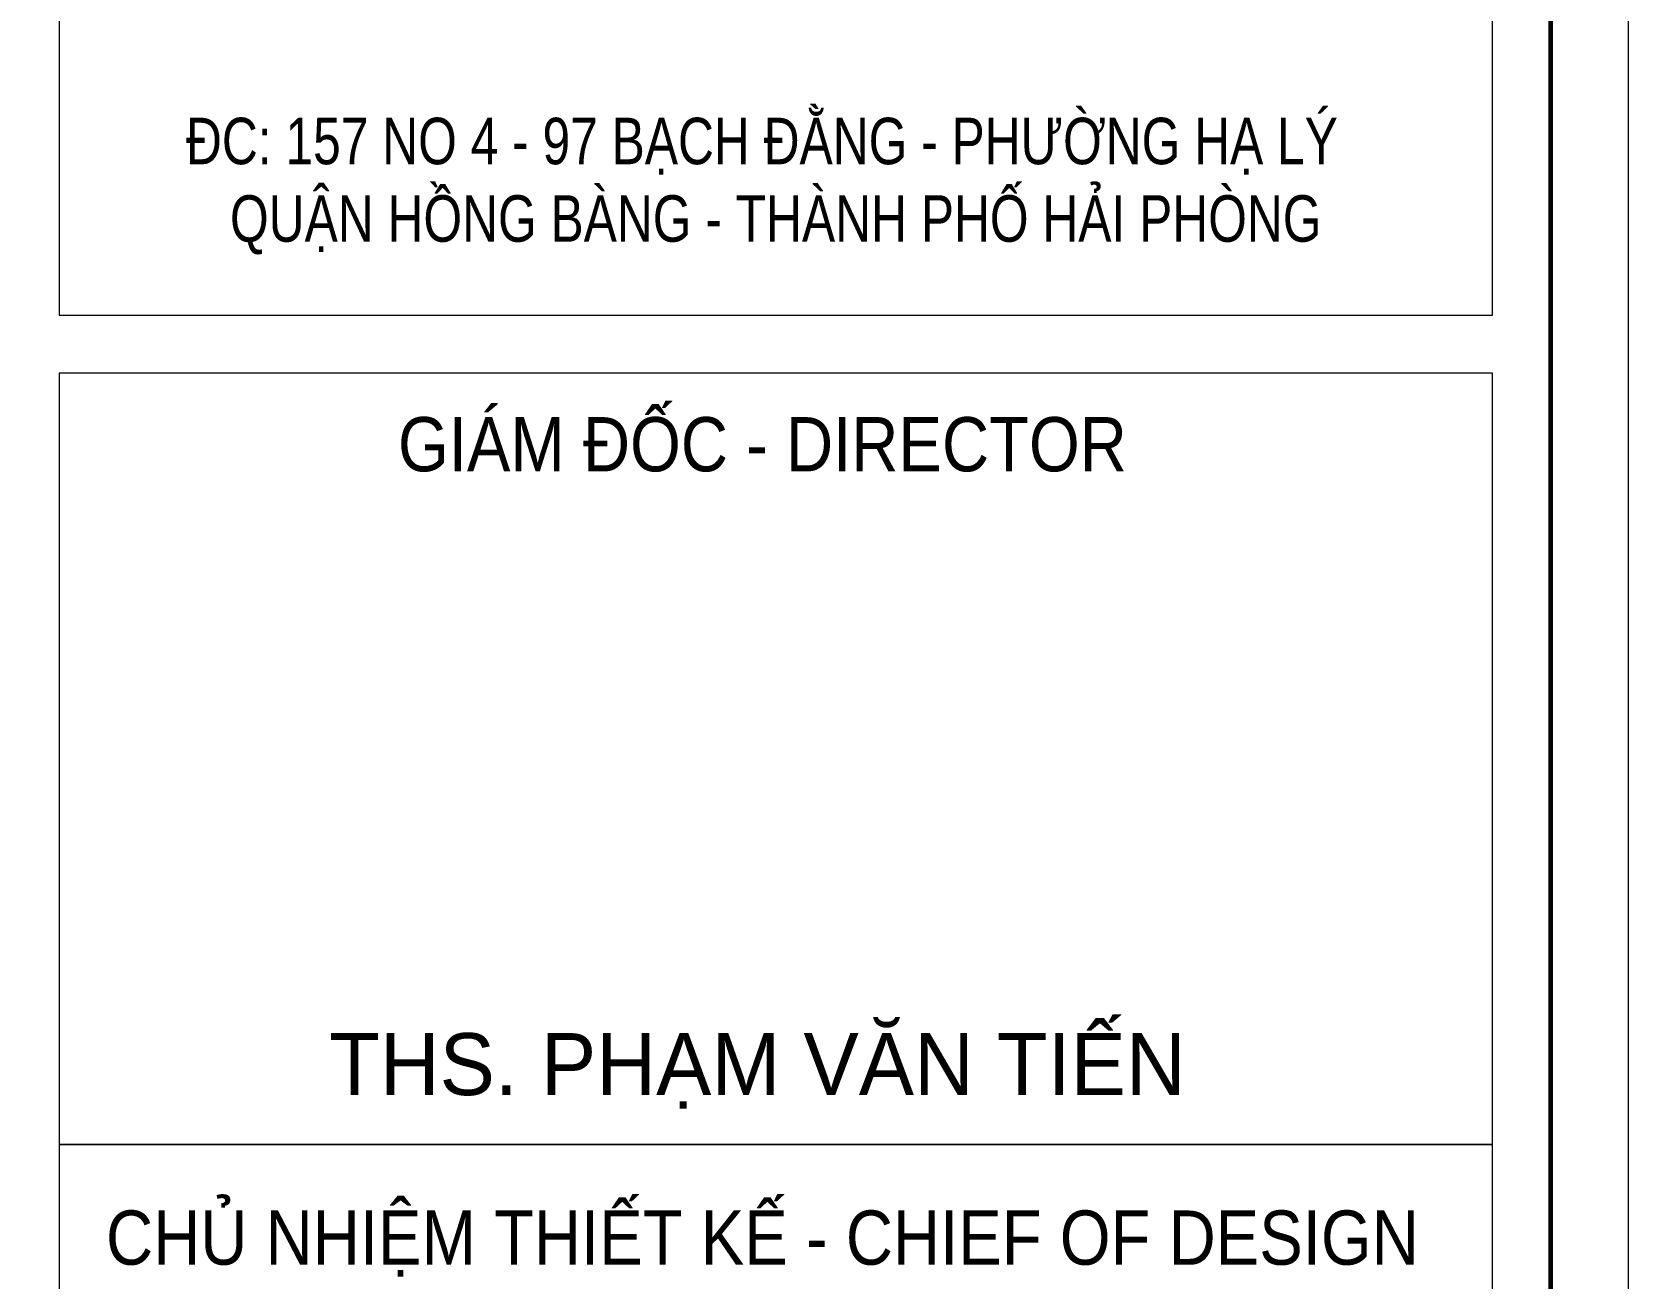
# Model space of a CAD drawing. Header units: inches. Extents: x 541671 to 837720, y 76128 to 1008472.
# Drawn here: x 814879 to 837720, y 631708 to 649537 of the extents above; entities that cross this region are included whole.
import ezdxf
from ezdxf.enums import TextEntityAlignment as Align

# ---------------------------------------------------------------- set-up
doc = ezdxf.new("R2010")
doc.units = ezdxf.units.IN
doc.header["$MEASUREMENT"] = 0
doc.layers.get('0').update_dxf_attribs({"lineweight": 18})
doc.layers.add('Khungten_LCDI', color=7, linetype='Continuous')
doc.layers.add('LC Net thay', color=7, linetype='Continuous', lineweight=25)
doc.layers.add('LC Text1', color=3, linetype='Continuous', lineweight=20)
doc.styles.add('Khungten', font='VHAVAN_2.TTF', dxfattribs={"width": 0.8, "height": 5000})
doc.styles.add('Title', font='VHAVAN_2.TTF', dxfattribs={"width": 0.8})
doc.styles.add('VNAVANTH', font='VHAVANB_2.TTF', dxfattribs={"width": 0.6})

# ---------------------------------------------------------------- blocks, each defined once
blk = doc.blocks.new('lcdi fix')
at = {"layer": 'Defpoints', "lineweight": 0}
blk.add_lwpolyline([(-1200, -14850), (-1200, 14850), (40800, 14850), (40800, -14850)], close=True, dxfattribs=at)
at = {"layer": 'Khungten_LCDI', "color": 5, "lineweight": 25}
blk.add_line((40600, -14650), (40600, 14650), dxfattribs=at)
at = {"layer": 'Khungten_LCDI', "color": 5, "lineweight": 60}
blk.add_lwpolyline([(0, -14650), (0, 14650), (40600, 14650), (40600, -14650)], close=True, dxfattribs=at)
at = {"layer": 'Khungten_LCDI', "color": 9, "lineweight": 15}
for points in [[(36750, 2587.2), (40450, 2587.2), (40450, 6561.5), (36750, 6561.5)], [(36750, 446.3), (40450, 446.3), (40450, 2437.2), (36750, 2437.2)], [(36750, -1521.9), (40450, -1521.9), (40450, 446.3), (36750, 446.3)]]:
    blk.add_lwpolyline(points, close=True, dxfattribs=at)
at = {"color": 7, "style": 'Khungten', "width": 0.9}
for s, p in [('gi¸m ®èc - director', (38565.6, 2183.9)), ('chñ nhiÖm thiÕt kÕ - chief of design', (38565.6, 136.4))]:
    blk.add_text(s, height=140, dxfattribs=at).set_placement(p, align=Align.CENTER)
at = {"color": 7, "style": 'VNAVANTH'}
blk.add_text('ths. ph¹m v¨n tiÕn', height=160, dxfattribs=at).set_placement((38552.7, 574.1), align=Align.CENTER)
at = {"color": 7, "insert": (38600, 3096.5), "char_height": 120, "attachment_point": 2, "style": 'Khungten'}
blk.add_mtext_dynamic_manual_height_columns('®c: 157 no 4 - 97 b¹ch ®»ng - ph\xadêng h¹ lý   quËn hång bµng - thµnh phè h¶i phßng ', width=3421.652, gutter_width=25, heights=[0], dxfattribs=at)
at = {"color": 7, "style": 'Khungten', "width": 0.8}
for tag, p in [('REVISION', (39498.8, -10746.3)), ('NGAYHT', (39546.1, -11609.4))]:
    blk.add_attdef(tag, text='', height=200, dxfattribs=at).set_placement(p, align=Align.CENTER)
at = {"layer": 'LC Text1', "style": 'Title', "width": 1.824646}
for tag, p, p2 in [('TENBANVE1', (36912.7, -8885.8), (40339.1, -8885.8)), ('TENBANVE2', (36912.7, -9562.5), (40339.1, -9562.5))]:
    blk.add_attdef(tag, text='', height=250, dxfattribs=at).set_placement(p, p2, align=Align.FIT)
at = {"layer": 'LC Text1', "style": 'Title', "width": 0.7}
blk.add_attdef('SOBANVE', text='', height=250, dxfattribs=at).set_placement((39562, -13896.2), align=Align.CENTER)

msp = doc.modelspace()

# ---------------------------------------------------------------- block references
at = {"layer": 'LC Net thay', "xscale": 5.543999978195854, "yscale": 5.543999978195854, "zscale": 5.543999978195854}
msp.add_blockref('lcdi fix', (611524.8, 631142.6), dxfattribs=at)

doc.saveas('drawing.dxf')
